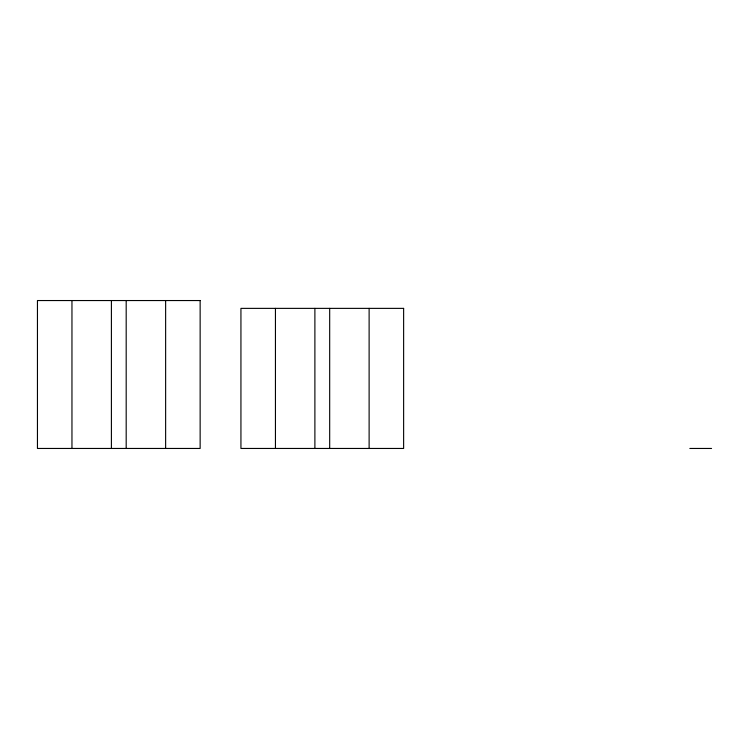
<?xml version="1.0" encoding="UTF-8"?>
<svg xmlns="http://www.w3.org/2000/svg" width="749" height="749" viewBox="0 0 749 749"><rect width="100%" height="100%" fill="white"/><g stroke="black" fill="none" stroke-linecap="round" stroke-linejoin="round"><path stroke-width="1.12" d="M689.838 448.454L711.55 448.454M369.117 308.373L369.117 448.454M329.682 308.373L329.682 448.454M314.889 308.373L314.889 448.454M275.445 308.373L275.445 448.454M165.632 300.546L165.632 448.454M126.188 300.546L126.188 448.454M111.404 300.546L111.404 448.454M71.96 300.546L71.96 448.454M200.142 300.546L37.45 300.546L37.45 448.454L200.142 448.454L200.142 300.546M403.627 308.373L240.935 308.373L240.935 448.454L403.627 448.454L403.627 308.373"/></g></svg>
